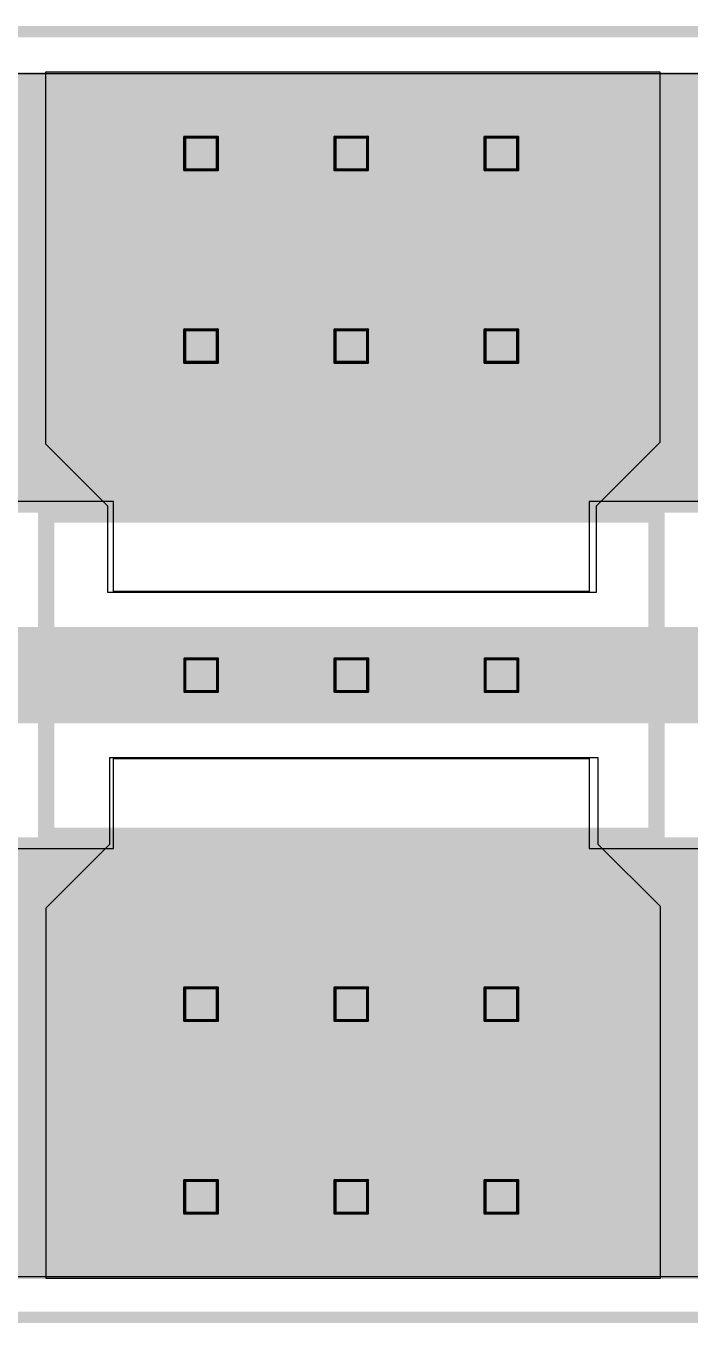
# Model space of a CAD drawing. Header units: inches. Extents: x 95 to 271, y 81 to 124.
# Drawn here: x 122.78 to 133.12, y 86.91 to 107.09 of the extents above; entities that cross this region are included whole.
import ezdxf

# ---------------------------------------------------------------- set-up
doc = ezdxf.new("R2010")
doc.units = ezdxf.units.IN
for name, color, linetype in [('Board Outline', 216, 'Continuous'), ('Bottom Layer', 5, 'Continuous'), ('Bottom Overlay', 54, 'Continuous'), ('Bottom Paste', 16, 'Continuous'), ('Bottom Solder', 6, 'Continuous'), ('Drill Drawing', 1, 'Continuous'), ('Top Layer', 1, 'Continuous'), ('Top Overlay', 2, 'Continuous'), ('Top Paste', 8, 'Continuous'), ('Top Solder', 216, 'Continuous'), ('Via Holes', 16, 'Continuous')]:
    doc.layers.add(name, color=color, linetype=linetype)

# ---------------------------------------------------------------- blocks, each defined once
blk = doc.blocks.new('3_4___T____P___SMD_B_2')
at = {"layer": 'Bottom Layer'}
blk.add_hatch(color=5, dxfattribs=at).paths.add_polyline_path([(-1.5, 2), (1.5, 2), (1.5, -2), (-1.5, -2)])
at = {"layer": 'Bottom Paste'}
blk.add_hatch(color=16, dxfattribs=at).paths.add_polyline_path([(-1.5, 2), (1.5, 2), (1.5, -2), (-1.5, -2)])
at = {"layer": 'Bottom Solder'}
blk.add_hatch(color=6, dxfattribs=at).paths.add_polyline_path([(-1.602, 2.102), (1.602, 2.102), (1.602, -2.102), (-1.602, -2.102)])
blk = doc.blocks.new('3_4___T____P___SMD_7')
at = {"layer": 'Top Layer'}
blk.add_hatch(color=1, dxfattribs=at).paths.add_polyline_path([(-1.5, 2), (1.5, 2), (1.5, -2), (-1.5, -2)])
at = {"layer": 'Top Paste'}
blk.add_hatch(color=8, dxfattribs=at).paths.add_polyline_path([(-1.5, 2), (1.5, 2), (1.5, -2), (-1.5, -2)])
at = {"layer": 'Top Solder'}
blk.add_hatch(color=216, dxfattribs=at).paths.add_polyline_path([(-1.602, 2.102), (1.602, 2.102), (1.602, -2.102), (-1.602, -2.102)])
blk = doc.blocks.new('3_4___T____P___SMD_B_10')
at = {"layer": 'Bottom Layer'}
blk.add_hatch(color=5, dxfattribs=at).paths.add_polyline_path([(-1.5, 2), (1.5, 2), (1.5, -2), (-1.5, -2)])
at = {"layer": 'Bottom Paste'}
blk.add_hatch(color=16, dxfattribs=at).paths.add_polyline_path([(-1.5, 2), (1.5, 2), (1.5, -2), (-1.5, -2)])
at = {"layer": 'Bottom Solder'}
blk.add_hatch(color=6, dxfattribs=at).paths.add_polyline_path([(-1.602, 2.102), (1.602, 2.102), (1.602, -2.102), (-1.602, -2.102)])
blk = doc.blocks.new('3_4___T____P___SMD_15')
at = {"layer": 'Top Layer'}
blk.add_hatch(color=1, dxfattribs=at).paths.add_polyline_path([(-1.5, 2), (1.5, 2), (1.5, -2), (-1.5, -2)])
at = {"layer": 'Top Paste'}
blk.add_hatch(color=8, dxfattribs=at).paths.add_polyline_path([(-1.5, 2), (1.5, 2), (1.5, -2), (-1.5, -2)])
at = {"layer": 'Top Solder'}
blk.add_hatch(color=216, dxfattribs=at).paths.add_polyline_path([(-1.602, 2.102), (1.602, 2.102), (1.602, -2.102), (-1.602, -2.102)])
blk = doc.blocks.new('SCP60_4__B_19')
at = {"layer": 'Bottom Overlay', "const_width": 0.254}
for points in [[(-4.75, 2.5), (-4.75, -2.5)], [(4.75, 2.5), (-4.75, 2.5)], [(4.75, 2.5), (4.75, -2.5)], [(4.75, -2.5), (-4.75, -2.5)]]:
    blk.add_lwpolyline(points, dxfattribs=at)
at = {"layer": 'Bottom Overlay', "const_width": 0.127}
for points in [[(-4.814, 2.5, 1), (-4.687, 2.5, 1)], [(-4.814, 2.5, 1), (-4.687, 2.5, 1)], [(4.686, 2.5, 1), (4.813, 2.5, 1)], [(4.686, 2.5, 1), (4.813, 2.5, 1)], [(-4.814, -2.5, 1), (-4.687, -2.5, 1)], [(-4.814, -2.5, 1), (-4.687, -2.5, 1)], [(4.686, -2.5, 1), (4.813, -2.5, 1)], [(4.686, -2.5, 1), (4.813, -2.5, 1)]]:
    blk.add_lwpolyline(points, format="xyb", close=True, dxfattribs=at)
blk = doc.blocks.new('SCP60_4__24')
at = {"layer": 'Top Overlay', "const_width": 0.254}
for points in [[(-4.75, -2.5), (-4.75, 2.5)], [(-4.75, 2.5), (4.75, 2.5)], [(4.75, -2.5), (4.75, 2.5)], [(-4.75, -2.5), (4.75, -2.5)]]:
    blk.add_lwpolyline(points, dxfattribs=at)
at = {"layer": 'Top Overlay', "const_width": 0.127}
for points in [[(-4.814, 2.5, 1), (-4.687, 2.5, 1)], [(-4.814, 2.5, 1), (-4.687, 2.5, 1)], [(4.686, 2.5, 1), (4.813, 2.5, 1)], [(4.686, 2.5, 1), (4.813, 2.5, 1)], [(-4.814, -2.5, 1), (-4.687, -2.5, 1)], [(-4.814, -2.5, 1), (-4.687, -2.5, 1)], [(4.686, -2.5, 1), (4.813, -2.5, 1)], [(4.686, -2.5, 1), (4.813, -2.5, 1)]]:
    blk.add_lwpolyline(points, format="xyb", close=True, dxfattribs=at)

msp = doc.modelspace()

# ---------------------------------------------------------------- hatches: boundary and pattern name
at = {"layer": 'Bottom Layer'}
h = msp.add_hatch(color=5, dxfattribs=at)
edge = h.paths.add_edge_path()
edge.add_arc((125.507, 105.105), 0.5, 0, 360)
h = msp.add_hatch(color=5, dxfattribs=at)
edge = h.paths.add_edge_path()
edge.add_arc((127.844, 105.105), 0.5, 0, 360)
h = msp.add_hatch(color=5, dxfattribs=at)
edge = h.paths.add_edge_path()
edge.add_arc((130.181, 105.105), 0.5, 0, 360)
h = msp.add_hatch(color=5, dxfattribs=at)
edge = h.paths.add_edge_path()
edge.add_arc((125.507, 102.108), 0.5, 0, 360)
h = msp.add_hatch(color=5, dxfattribs=at)
edge = h.paths.add_edge_path()
edge.add_arc((127.844, 102.108), 0.5, 0, 360)
h = msp.add_hatch(color=5, dxfattribs=at)
edge = h.paths.add_edge_path()
edge.add_arc((130.181, 102.108), 0.5, 0, 360)
h = msp.add_hatch(color=5, dxfattribs=at)
edge = h.paths.add_edge_path()
edge.add_arc((125.509, 96.99), 0.5, 0, 360)
h = msp.add_hatch(color=5, dxfattribs=at)
edge = h.paths.add_edge_path()
edge.add_arc((127.846, 96.99), 0.5, 0, 360)
h = msp.add_hatch(color=5, dxfattribs=at)
edge = h.paths.add_edge_path()
edge.add_arc((130.183, 96.99), 0.5, 0, 360)
h = msp.add_hatch(color=5, dxfattribs=at)
edge = h.paths.add_edge_path()
edge.add_arc((125.507, 91.872), 0.5, 0, 360)
h = msp.add_hatch(color=5, dxfattribs=at)
edge = h.paths.add_edge_path()
edge.add_arc((127.844, 91.872), 0.5, 0, 360)
h = msp.add_hatch(color=5, dxfattribs=at)
edge = h.paths.add_edge_path()
edge.add_arc((130.181, 91.872), 0.5, 0, 360)
h = msp.add_hatch(color=5, dxfattribs=at)
edge = h.paths.add_edge_path()
edge.add_arc((125.507, 88.875), 0.5, 0, 360)
h = msp.add_hatch(color=5, dxfattribs=at)
edge = h.paths.add_edge_path()
edge.add_arc((127.844, 88.875), 0.5, 0, 360)
h = msp.add_hatch(color=5, dxfattribs=at)
edge = h.paths.add_edge_path()
edge.add_arc((130.181, 88.875), 0.5, 0, 360)
at = {"layer": 'Bottom Solder'}
for points in [[(103.302, 99.517), (142.011, 99.517), (142.011, 106.375), (103.302, 106.375)], [(103.302, 87.599), (142.011, 87.599), (142.011, 94.457), (103.302, 94.457)]]:
    msp.add_hatch(color=6, dxfattribs=at).paths.add_polyline_path(points)
h = msp.add_hatch(color=6, dxfattribs=at)
edge = h.paths.add_edge_path()
edge.add_arc((125.507, 105.105), 0.602, 0, 360)
h = msp.add_hatch(color=6, dxfattribs=at)
edge = h.paths.add_edge_path()
edge.add_arc((127.844, 105.105), 0.602, 0, 360)
h = msp.add_hatch(color=6, dxfattribs=at)
edge = h.paths.add_edge_path()
edge.add_arc((130.181, 105.105), 0.602, 0, 360)
h = msp.add_hatch(color=6, dxfattribs=at)
edge = h.paths.add_edge_path()
edge.add_arc((125.507, 102.108), 0.602, 0, 360)
h = msp.add_hatch(color=6, dxfattribs=at)
edge = h.paths.add_edge_path()
edge.add_arc((127.844, 102.108), 0.602, 0, 360)
h = msp.add_hatch(color=6, dxfattribs=at)
edge = h.paths.add_edge_path()
edge.add_arc((130.181, 102.108), 0.602, 0, 360)
h = msp.add_hatch(color=6, dxfattribs=at)
edge = h.paths.add_edge_path()
edge.add_arc((125.509, 96.99), 0.602, 0, 360)
h = msp.add_hatch(color=6, dxfattribs=at)
edge = h.paths.add_edge_path()
edge.add_arc((127.846, 96.99), 0.602, 0, 360)
h = msp.add_hatch(color=6, dxfattribs=at)
edge = h.paths.add_edge_path()
edge.add_arc((130.183, 96.99), 0.602, 0, 360)
h = msp.add_hatch(color=6, dxfattribs=at)
edge = h.paths.add_edge_path()
edge.add_arc((125.507, 91.872), 0.602, 0, 360)
h = msp.add_hatch(color=6, dxfattribs=at)
edge = h.paths.add_edge_path()
edge.add_arc((127.844, 91.872), 0.602, 0, 360)
h = msp.add_hatch(color=6, dxfattribs=at)
edge = h.paths.add_edge_path()
edge.add_arc((130.181, 91.872), 0.602, 0, 360)
h = msp.add_hatch(color=6, dxfattribs=at)
edge = h.paths.add_edge_path()
edge.add_arc((125.507, 88.875), 0.602, 0, 360)
h = msp.add_hatch(color=6, dxfattribs=at)
edge = h.paths.add_edge_path()
edge.add_arc((127.844, 88.875), 0.602, 0, 360)
h = msp.add_hatch(color=6, dxfattribs=at)
edge = h.paths.add_edge_path()
edge.add_arc((130.181, 88.875), 0.602, 0, 360)
at = {"layer": 'Top Layer'}
h = msp.add_hatch(color=1, dxfattribs=at)
edge = h.paths.add_edge_path()
edge.add_arc((125.507, 105.105), 0.5, 0, 360)
h = msp.add_hatch(color=1, dxfattribs=at)
edge = h.paths.add_edge_path()
edge.add_arc((127.844, 105.105), 0.5, 0, 360)
h = msp.add_hatch(color=1, dxfattribs=at)
edge = h.paths.add_edge_path()
edge.add_arc((130.181, 105.105), 0.5, 0, 360)
h = msp.add_hatch(color=1, dxfattribs=at)
edge = h.paths.add_edge_path()
edge.add_arc((125.507, 102.108), 0.5, 0, 360)
h = msp.add_hatch(color=1, dxfattribs=at)
edge = h.paths.add_edge_path()
edge.add_arc((127.844, 102.108), 0.5, 0, 360)
h = msp.add_hatch(color=1, dxfattribs=at)
edge = h.paths.add_edge_path()
edge.add_arc((130.181, 102.108), 0.5, 0, 360)
h = msp.add_hatch(color=1, dxfattribs=at)
edge = h.paths.add_edge_path()
edge.add_arc((125.509, 96.99), 0.5, 0, 360)
h = msp.add_hatch(color=1, dxfattribs=at)
edge = h.paths.add_edge_path()
edge.add_arc((127.846, 96.99), 0.5, 0, 360)
h = msp.add_hatch(color=1, dxfattribs=at)
edge = h.paths.add_edge_path()
edge.add_arc((130.183, 96.99), 0.5, 0, 360)
h = msp.add_hatch(color=1, dxfattribs=at)
edge = h.paths.add_edge_path()
edge.add_arc((125.507, 91.872), 0.5, 0, 360)
h = msp.add_hatch(color=1, dxfattribs=at)
edge = h.paths.add_edge_path()
edge.add_arc((127.844, 91.872), 0.5, 0, 360)
h = msp.add_hatch(color=1, dxfattribs=at)
edge = h.paths.add_edge_path()
edge.add_arc((130.181, 91.872), 0.5, 0, 360)
h = msp.add_hatch(color=1, dxfattribs=at)
edge = h.paths.add_edge_path()
edge.add_arc((125.507, 88.875), 0.5, 0, 360)
h = msp.add_hatch(color=1, dxfattribs=at)
edge = h.paths.add_edge_path()
edge.add_arc((127.844, 88.875), 0.5, 0, 360)
h = msp.add_hatch(color=1, dxfattribs=at)
edge = h.paths.add_edge_path()
edge.add_arc((130.181, 88.875), 0.5, 0, 360)
at = {"layer": 'Top Solder'}
for points in [[(103.302, 99.517), (142.011, 99.517), (142.011, 106.375), (103.302, 106.375)], [(103.302, 87.608), (142.011, 87.608), (142.011, 94.466), (103.302, 94.466)]]:
    msp.add_hatch(color=216, dxfattribs=at).paths.add_polyline_path(points)
h = msp.add_hatch(color=216, dxfattribs=at)
edge = h.paths.add_edge_path()
edge.add_arc((125.507, 105.105), 0.602, 0, 360)
h = msp.add_hatch(color=216, dxfattribs=at)
edge = h.paths.add_edge_path()
edge.add_arc((127.844, 105.105), 0.602, 0, 360)
h = msp.add_hatch(color=216, dxfattribs=at)
edge = h.paths.add_edge_path()
edge.add_arc((130.181, 105.105), 0.602, 0, 360)
h = msp.add_hatch(color=216, dxfattribs=at)
edge = h.paths.add_edge_path()
edge.add_arc((125.507, 102.108), 0.602, 0, 360)
h = msp.add_hatch(color=216, dxfattribs=at)
edge = h.paths.add_edge_path()
edge.add_arc((127.844, 102.108), 0.602, 0, 360)
h = msp.add_hatch(color=216, dxfattribs=at)
edge = h.paths.add_edge_path()
edge.add_arc((130.181, 102.108), 0.602, 0, 360)
h = msp.add_hatch(color=216, dxfattribs=at)
edge = h.paths.add_edge_path()
edge.add_arc((125.509, 96.99), 0.602, 0, 360)
h = msp.add_hatch(color=216, dxfattribs=at)
edge = h.paths.add_edge_path()
edge.add_arc((127.846, 96.99), 0.602, 0, 360)
h = msp.add_hatch(color=216, dxfattribs=at)
edge = h.paths.add_edge_path()
edge.add_arc((130.183, 96.99), 0.602, 0, 360)
h = msp.add_hatch(color=216, dxfattribs=at)
edge = h.paths.add_edge_path()
edge.add_arc((125.507, 91.872), 0.602, 0, 360)
h = msp.add_hatch(color=216, dxfattribs=at)
edge = h.paths.add_edge_path()
edge.add_arc((127.844, 91.872), 0.602, 0, 360)
h = msp.add_hatch(color=216, dxfattribs=at)
edge = h.paths.add_edge_path()
edge.add_arc((130.181, 91.872), 0.602, 0, 360)
h = msp.add_hatch(color=216, dxfattribs=at)
edge = h.paths.add_edge_path()
edge.add_arc((125.507, 88.875), 0.602, 0, 360)
h = msp.add_hatch(color=216, dxfattribs=at)
edge = h.paths.add_edge_path()
edge.add_arc((127.844, 88.875), 0.602, 0, 360)
h = msp.add_hatch(color=216, dxfattribs=at)
edge = h.paths.add_edge_path()
edge.add_arc((130.181, 88.875), 0.602, 0, 360)
at = {"layer": 'Via Holes'}
h = msp.add_hatch(color=7, dxfattribs=at)
edge = h.paths.add_edge_path()
edge.add_arc((125.507, 105.105), 0.25, 0, 360)
h = msp.add_hatch(color=7, dxfattribs=at)
edge = h.paths.add_edge_path()
edge.add_arc((127.844, 105.105), 0.25, 0, 360)
h = msp.add_hatch(color=7, dxfattribs=at)
edge = h.paths.add_edge_path()
edge.add_arc((130.181, 105.105), 0.25, 0, 360)
h = msp.add_hatch(color=7, dxfattribs=at)
edge = h.paths.add_edge_path()
edge.add_arc((125.507, 102.108), 0.25, 0, 360)
h = msp.add_hatch(color=7, dxfattribs=at)
edge = h.paths.add_edge_path()
edge.add_arc((127.844, 102.108), 0.25, 0, 360)
h = msp.add_hatch(color=7, dxfattribs=at)
edge = h.paths.add_edge_path()
edge.add_arc((130.181, 102.108), 0.25, 0, 360)
h = msp.add_hatch(color=7, dxfattribs=at)
edge = h.paths.add_edge_path()
edge.add_arc((125.509, 96.99), 0.25, 0, 360)
h = msp.add_hatch(color=7, dxfattribs=at)
edge = h.paths.add_edge_path()
edge.add_arc((127.846, 96.99), 0.25, 0, 360)
h = msp.add_hatch(color=7, dxfattribs=at)
edge = h.paths.add_edge_path()
edge.add_arc((130.183, 96.99), 0.25, 0, 360)
h = msp.add_hatch(color=7, dxfattribs=at)
edge = h.paths.add_edge_path()
edge.add_arc((125.507, 91.872), 0.25, 0, 360)
h = msp.add_hatch(color=7, dxfattribs=at)
edge = h.paths.add_edge_path()
edge.add_arc((127.844, 91.872), 0.25, 0, 360)
h = msp.add_hatch(color=7, dxfattribs=at)
edge = h.paths.add_edge_path()
edge.add_arc((130.181, 91.872), 0.25, 0, 360)
h = msp.add_hatch(color=7, dxfattribs=at)
edge = h.paths.add_edge_path()
edge.add_arc((125.507, 88.875), 0.25, 0, 360)
h = msp.add_hatch(color=7, dxfattribs=at)
edge = h.paths.add_edge_path()
edge.add_arc((127.844, 88.875), 0.25, 0, 360)
h = msp.add_hatch(color=7, dxfattribs=at)
edge = h.paths.add_edge_path()
edge.add_arc((130.181, 88.875), 0.25, 0, 360)

# ---------------------------------------------------------------- linework, layer by layer
at = {"layer": 'Board Outline', "const_width": 0.178}
for points in [[(97.5, 107), (143.5, 107)], [(97.5, 87), (143.5, 87)]]:
    msp.add_lwpolyline(points, dxfattribs=at)
at = {"layer": 'Bottom Layer'}
for p, q in [((102.339, 106.35), (143.027, 106.35)), ((124.146, 99.689), (121.168, 99.689)), ((124.146, 98.289), (124.146, 99.689)), ((134.525, 99.689), (131.546, 99.689)), ((131.546, 99.689), (131.546, 98.289)), ((131.546, 98.289), (124.146, 98.289)), ((124.146, 94.291), (124.146, 95.691)), ((124.146, 95.691), (131.546, 95.691)), ((131.546, 95.691), (131.546, 94.291)), ((121.168, 94.291), (124.146, 94.291)), ((131.546, 94.291), (134.525, 94.291)), ((143.027, 87.63), (102.339, 87.63))]:
    msp.add_line(p, q, dxfattribs=at)
at = {"layer": 'Bottom Layer', "const_width": 1.5}
for points in [[(119.805, 96.99), (125.509, 96.99)], [(125.509, 96.99), (130.183, 96.99)], [(130.183, 96.99), (131.996, 96.99)], [(131.996, 96.99), (138.225, 96.99)]]:
    msp.add_lwpolyline(points, dxfattribs=at)
at = {"layer": 'Bottom Layer', "const_width": 0.75}
for points in [[(125.134, 96.99, 1), (125.884, 96.99, 1)], [(125.134, 96.99, 1), (125.884, 96.99, 1)], [(129.808, 96.99, 1), (130.558, 96.99, 1)], [(129.808, 96.99, 1), (130.558, 96.99, 1)], [(131.621, 96.99, 1), (132.371, 96.99, 1)], [(131.621, 96.99, 1), (132.371, 96.99, 1)]]:
    msp.add_lwpolyline(points, format="xyb", close=True, dxfattribs=at)
at = {"layer": 'Bottom Solder'}
for p, q in [((123.094, 100.584), (123.094, 106.375)), ((123.094, 106.375), (132.644, 106.375)), ((132.644, 106.375), (132.644, 100.609)), ((124.059, 99.619), (123.094, 100.584)), ((132.644, 100.609), (131.654, 99.619)), ((124.059, 98.273), (124.059, 99.619)), ((131.654, 99.619), (131.654, 98.273)), ((131.654, 98.273), (124.059, 98.273)), ((124.09, 94.361), (124.09, 95.707)), ((124.09, 95.707), (131.684, 95.707)), ((131.684, 95.707), (131.684, 94.361)), ((123.099, 93.371), (124.09, 94.361)), ((131.684, 94.361), (132.65, 93.396)), ((123.099, 87.605), (123.099, 93.371)), ((132.65, 93.396), (132.65, 87.605)), ((132.65, 87.605), (123.099, 87.605))]:
    msp.add_line(p, q, dxfattribs=at)
at = {"layer": 'Drill Drawing', "const_width": 0.0508}
for points in [[(125.253, 105.359), (125.761, 105.359)], [(125.253, 104.851), (125.253, 105.359)], [(125.761, 104.851), (125.761, 105.359)], [(127.59, 105.359), (128.098, 105.359)], [(127.59, 104.851), (127.59, 105.359)], [(128.098, 104.851), (128.098, 105.359)], [(129.927, 105.359), (130.435, 105.359)], [(129.927, 104.851), (129.927, 105.359)], [(130.435, 104.851), (130.435, 105.359)], [(125.253, 104.851), (125.761, 104.851)], [(127.59, 104.851), (128.098, 104.851)], [(129.927, 104.851), (130.435, 104.851)], [(125.253, 102.362), (125.761, 102.362)], [(125.253, 101.854), (125.253, 102.362)], [(125.761, 101.854), (125.761, 102.362)], [(127.59, 102.362), (128.098, 102.362)], [(127.59, 101.854), (127.59, 102.362)], [(128.098, 101.854), (128.098, 102.362)], [(129.927, 102.362), (130.435, 102.362)], [(129.927, 101.854), (129.927, 102.362)], [(130.435, 101.854), (130.435, 102.362)], [(125.253, 101.854), (125.761, 101.854)], [(127.59, 101.854), (128.098, 101.854)], [(129.927, 101.854), (130.435, 101.854)], [(125.255, 97.244), (125.763, 97.244)], [(125.255, 96.736), (125.255, 97.244)], [(125.763, 96.736), (125.763, 97.244)], [(127.592, 97.244), (128.1, 97.244)], [(127.592, 96.736), (127.592, 97.244)], [(128.1, 96.736), (128.1, 97.244)], [(129.929, 97.244), (130.437, 97.244)], [(129.929, 96.736), (129.929, 97.244)], [(130.437, 96.736), (130.437, 97.244)], [(125.255, 96.736), (125.763, 96.736)], [(127.592, 96.736), (128.1, 96.736)], [(129.929, 96.736), (130.437, 96.736)], [(125.253, 92.126), (125.761, 92.126)], [(125.253, 91.618), (125.253, 92.126)], [(125.761, 91.618), (125.761, 92.126)], [(127.59, 92.126), (128.098, 92.126)], [(127.59, 91.618), (127.59, 92.126)], [(128.098, 91.618), (128.098, 92.126)], [(129.927, 92.126), (130.435, 92.126)], [(129.927, 91.618), (129.927, 92.126)], [(130.435, 91.618), (130.435, 92.126)], [(125.253, 91.618), (125.761, 91.618)], [(127.59, 91.618), (128.098, 91.618)], [(129.927, 91.618), (130.435, 91.618)], [(125.253, 89.129), (125.761, 89.129)], [(125.253, 88.621), (125.253, 89.129)], [(125.761, 88.621), (125.761, 89.129)], [(127.59, 89.129), (128.098, 89.129)], [(127.59, 88.621), (127.59, 89.129)], [(128.098, 88.621), (128.098, 89.129)], [(129.927, 89.129), (130.435, 89.129)], [(129.927, 88.621), (129.927, 89.129)], [(130.435, 88.621), (130.435, 89.129)], [(125.253, 88.621), (125.761, 88.621)], [(127.59, 88.621), (128.098, 88.621)], [(129.927, 88.621), (130.435, 88.621)]]:
    msp.add_lwpolyline(points, dxfattribs=at)
at = {"layer": 'Drill Drawing', "const_width": 0.0254}
for points in [[(125.24, 105.359, 1), (125.266, 105.359, 1)], [(125.24, 105.359, 1), (125.266, 105.359, 1)], [(125.748, 105.359, 1), (125.774, 105.359, 1)], [(125.748, 105.359, 1), (125.774, 105.359, 1)], [(127.577, 105.359, 1), (127.603, 105.359, 1)], [(127.577, 105.359, 1), (127.603, 105.359, 1)], [(128.085, 105.359, 1), (128.111, 105.359, 1)], [(128.085, 105.359, 1), (128.111, 105.359, 1)], [(129.914, 105.359, 1), (129.94, 105.359, 1)], [(129.914, 105.359, 1), (129.94, 105.359, 1)], [(130.422, 105.359, 1), (130.448, 105.359, 1)], [(130.422, 105.359, 1), (130.448, 105.359, 1)], [(125.24, 104.851, 1), (125.266, 104.851, 1)], [(125.24, 104.851, 1), (125.266, 104.851, 1)], [(125.748, 104.851, 1), (125.774, 104.851, 1)], [(125.748, 104.851, 1), (125.774, 104.851, 1)], [(127.577, 104.851, 1), (127.603, 104.851, 1)], [(127.577, 104.851, 1), (127.603, 104.851, 1)], [(128.085, 104.851, 1), (128.111, 104.851, 1)], [(128.085, 104.851, 1), (128.111, 104.851, 1)], [(129.914, 104.851, 1), (129.94, 104.851, 1)], [(129.914, 104.851, 1), (129.94, 104.851, 1)], [(130.422, 104.851, 1), (130.448, 104.851, 1)], [(130.422, 104.851, 1), (130.448, 104.851, 1)], [(125.24, 102.362, 1), (125.266, 102.362, 1)], [(125.24, 102.362, 1), (125.266, 102.362, 1)], [(125.748, 102.362, 1), (125.774, 102.362, 1)], [(125.748, 102.362, 1), (125.774, 102.362, 1)], [(127.577, 102.362, 1), (127.603, 102.362, 1)], [(127.577, 102.362, 1), (127.603, 102.362, 1)], [(128.085, 102.362, 1), (128.111, 102.362, 1)], [(128.085, 102.362, 1), (128.111, 102.362, 1)], [(129.914, 102.362, 1), (129.94, 102.362, 1)], [(129.914, 102.362, 1), (129.94, 102.362, 1)], [(130.422, 102.362, 1), (130.448, 102.362, 1)], [(130.422, 102.362, 1), (130.448, 102.362, 1)], [(125.24, 101.854, 1), (125.266, 101.854, 1)], [(125.24, 101.854, 1), (125.266, 101.854, 1)], [(125.748, 101.854, 1), (125.774, 101.854, 1)], [(125.748, 101.854, 1), (125.774, 101.854, 1)], [(127.577, 101.854, 1), (127.603, 101.854, 1)], [(127.577, 101.854, 1), (127.603, 101.854, 1)], [(128.085, 101.854, 1), (128.111, 101.854, 1)], [(128.085, 101.854, 1), (128.111, 101.854, 1)], [(129.914, 101.854, 1), (129.94, 101.854, 1)], [(129.914, 101.854, 1), (129.94, 101.854, 1)], [(130.422, 101.854, 1), (130.448, 101.854, 1)], [(130.422, 101.854, 1), (130.448, 101.854, 1)], [(125.243, 97.244, 1), (125.268, 97.244, 1)], [(125.243, 97.244, 1), (125.268, 97.244, 1)], [(125.751, 97.244, 1), (125.776, 97.244, 1)], [(125.751, 97.244, 1), (125.776, 97.244, 1)], [(127.58, 97.244, 1), (127.605, 97.244, 1)], [(127.58, 97.244, 1), (127.605, 97.244, 1)], [(128.088, 97.244, 1), (128.113, 97.244, 1)], [(128.088, 97.244, 1), (128.113, 97.244, 1)], [(129.917, 97.244, 1), (129.942, 97.244, 1)], [(129.917, 97.244, 1), (129.942, 97.244, 1)], [(130.425, 97.244, 1), (130.45, 97.244, 1)], [(130.425, 97.244, 1), (130.45, 97.244, 1)], [(125.243, 96.736, 1), (125.268, 96.736, 1)], [(125.243, 96.736, 1), (125.268, 96.736, 1)], [(125.751, 96.736, 1), (125.776, 96.736, 1)], [(125.751, 96.736, 1), (125.776, 96.736, 1)], [(127.58, 96.736, 1), (127.605, 96.736, 1)], [(127.58, 96.736, 1), (127.605, 96.736, 1)], [(128.088, 96.736, 1), (128.113, 96.736, 1)], [(128.088, 96.736, 1), (128.113, 96.736, 1)], [(129.917, 96.736, 1), (129.942, 96.736, 1)], [(129.917, 96.736, 1), (129.942, 96.736, 1)], [(130.425, 96.736, 1), (130.45, 96.736, 1)], [(130.425, 96.736, 1), (130.45, 96.736, 1)], [(125.24, 92.126, 1), (125.266, 92.126, 1)], [(125.24, 92.126, 1), (125.266, 92.126, 1)], [(125.748, 92.126, 1), (125.774, 92.126, 1)], [(125.748, 92.126, 1), (125.774, 92.126, 1)], [(127.577, 92.126, 1), (127.603, 92.126, 1)], [(127.577, 92.126, 1), (127.603, 92.126, 1)], [(128.085, 92.126, 1), (128.111, 92.126, 1)], [(128.085, 92.126, 1), (128.111, 92.126, 1)], [(129.914, 92.126, 1), (129.94, 92.126, 1)], [(129.914, 92.126, 1), (129.94, 92.126, 1)], [(130.422, 92.126, 1), (130.448, 92.126, 1)], [(130.422, 92.126, 1), (130.448, 92.126, 1)], [(125.24, 91.618, 1), (125.266, 91.618, 1)], [(125.24, 91.618, 1), (125.266, 91.618, 1)], [(125.748, 91.618, 1), (125.774, 91.618, 1)], [(125.748, 91.618, 1), (125.774, 91.618, 1)], [(127.577, 91.618, 1), (127.603, 91.618, 1)], [(127.577, 91.618, 1), (127.603, 91.618, 1)], [(128.085, 91.618, 1), (128.111, 91.618, 1)], [(128.085, 91.618, 1), (128.111, 91.618, 1)], [(129.914, 91.618, 1), (129.94, 91.618, 1)], [(129.914, 91.618, 1), (129.94, 91.618, 1)], [(130.422, 91.618, 1), (130.448, 91.618, 1)], [(130.422, 91.618, 1), (130.448, 91.618, 1)], [(125.24, 89.129, 1), (125.266, 89.129, 1)], [(125.24, 89.129, 1), (125.266, 89.129, 1)], [(125.748, 89.129, 1), (125.774, 89.129, 1)], [(125.748, 89.129, 1), (125.774, 89.129, 1)], [(127.577, 89.129, 1), (127.603, 89.129, 1)], [(127.577, 89.129, 1), (127.603, 89.129, 1)], [(128.085, 89.129, 1), (128.111, 89.129, 1)], [(128.085, 89.129, 1), (128.111, 89.129, 1)], [(129.914, 89.129, 1), (129.94, 89.129, 1)], [(129.914, 89.129, 1), (129.94, 89.129, 1)], [(130.422, 89.129, 1), (130.448, 89.129, 1)], [(130.422, 89.129, 1), (130.448, 89.129, 1)], [(125.24, 88.621, 1), (125.266, 88.621, 1)], [(125.24, 88.621, 1), (125.266, 88.621, 1)], [(125.748, 88.621, 1), (125.774, 88.621, 1)], [(125.748, 88.621, 1), (125.774, 88.621, 1)], [(127.577, 88.621, 1), (127.603, 88.621, 1)], [(127.577, 88.621, 1), (127.603, 88.621, 1)], [(128.085, 88.621, 1), (128.111, 88.621, 1)], [(128.085, 88.621, 1), (128.111, 88.621, 1)], [(129.914, 88.621, 1), (129.94, 88.621, 1)], [(129.914, 88.621, 1), (129.94, 88.621, 1)], [(130.422, 88.621, 1), (130.448, 88.621, 1)], [(130.422, 88.621, 1), (130.448, 88.621, 1)]]:
    msp.add_lwpolyline(points, format="xyb", close=True, dxfattribs=at)
at = {"layer": 'Top Layer'}
for p, q in [((102.339, 106.35), (143.027, 106.35)), ((124.146, 99.689), (121.168, 99.689)), ((124.146, 98.289), (124.146, 99.689)), ((134.525, 99.689), (131.546, 99.689)), ((131.546, 99.689), (131.546, 98.289)), ((131.546, 98.289), (124.146, 98.289)), ((124.146, 94.291), (124.146, 95.691)), ((124.146, 95.691), (131.546, 95.691)), ((131.546, 95.691), (131.546, 94.291)), ((121.168, 94.291), (124.146, 94.291)), ((131.546, 94.291), (134.525, 94.291)), ((143.027, 87.63), (102.339, 87.63))]:
    msp.add_line(p, q, dxfattribs=at)
at = {"layer": 'Top Layer', "const_width": 1.5}
for points in [[(119.805, 96.99), (123.696, 96.99)], [(123.696, 96.99), (125.509, 96.99)], [(125.509, 96.99), (130.183, 96.99)], [(130.183, 96.99), (134.075, 96.99)]]:
    msp.add_lwpolyline(points, dxfattribs=at)
at = {"layer": 'Top Layer', "const_width": 0.75}
for points in [[(123.321, 96.99, 1), (124.071, 96.99, 1)], [(123.321, 96.99, 1), (124.071, 96.99, 1)], [(125.134, 96.99, 1), (125.884, 96.99, 1)], [(125.134, 96.99, 1), (125.884, 96.99, 1)], [(129.808, 96.99, 1), (130.558, 96.99, 1)], [(129.808, 96.99, 1), (130.558, 96.99, 1)]]:
    msp.add_lwpolyline(points, format="xyb", close=True, dxfattribs=at)
at = {"layer": 'Top Solder'}
for p, q in [((123.094, 100.584), (123.094, 106.375)), ((123.094, 106.375), (132.644, 106.375)), ((132.644, 106.375), (132.644, 100.609)), ((124.059, 99.619), (123.094, 100.584)), ((132.644, 100.609), (131.654, 99.619)), ((124.059, 98.273), (124.059, 99.619)), ((131.654, 99.619), (131.654, 98.273)), ((131.654, 98.273), (124.059, 98.273)), ((124.09, 94.361), (124.09, 95.707)), ((124.09, 95.707), (131.684, 95.707)), ((131.684, 95.707), (131.684, 94.361)), ((123.099, 93.371), (124.09, 94.361)), ((131.684, 94.361), (132.65, 93.396)), ((123.099, 87.605), (123.099, 93.371)), ((132.65, 93.396), (132.65, 87.605)), ((132.65, 87.605), (123.099, 87.605))]:
    msp.add_line(p, q, dxfattribs=at)

# ---------------------------------------------------------------- block references
for name, p, rotation in [('3_4___T____P___SMD_7', (127.869, 102.184), 90), ('3_4___T____P___SMD_B_2', (127.869, 102.108), 270), ('SCP60_4__B_19', (127.846, 96.99), 180), ('3_4___T____P___SMD_B_10', (127.869, 91.669), 270), ('3_4___T____P___SMD_15', (127.869, 91.669), 90)]:
    msp.add_blockref(name, p, dxfattribs=dict(rotation=rotation))
msp.add_blockref('SCP60_4__24', (127.846, 96.99))

doc.saveas('drawing.dxf')
